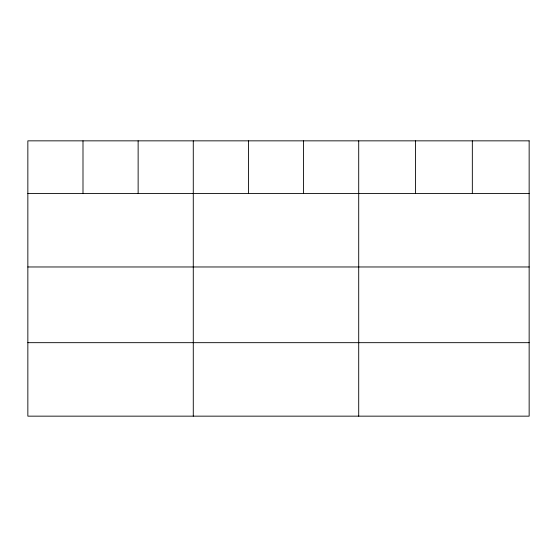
<?xml version="1.0" encoding="UTF-8"?>
<svg xmlns="http://www.w3.org/2000/svg" width="557" height="557" viewBox="0 0 557 557"><rect width="100%" height="100%" fill="white"/><g stroke="black" fill="none" stroke-linecap="round" stroke-linejoin="round"><path stroke-width="0.84" d="M27.85 193.488L529.15 193.488M27.85 266.97L529.15 266.97M27.85 342.673L529.15 342.673M472.336 140.844L472.336 193.488M415.522 140.844L415.522 193.488M358.708 140.844L358.708 416.156M303.565 140.844L303.565 193.488M248.422 140.844L248.422 193.488M193.279 140.844L193.279 416.156M138.136 140.844L138.136 193.488M82.993 140.844L82.993 193.488M529.15 140.844L27.85 140.844L27.85 416.156L529.15 416.156L529.15 140.844"/></g></svg>
